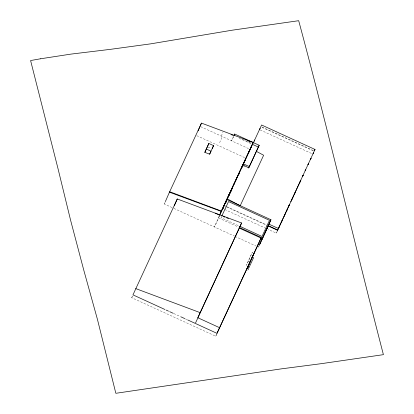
<?xml version="1.0" encoding="UTF-8"?>
<svg xmlns="http://www.w3.org/2000/svg" width="414" height="414" viewBox="0 0 414 414"><rect width="100%" height="100%" fill="white"/><g stroke="black" fill="none" stroke-linecap="round" stroke-linejoin="round"><path stroke-width="0.31" stroke-dasharray="2.07 1.55" d="M172.162 207.611L164.311 204.014L165.082 202.239M216.827 333.875L215.741 336.215L131.724 297.733L132.47 296.015M221.283 136.113L222.965 132.247M219.611 142.706L222.277 136.573M219.073 216.331L214.447 226.975L219.751 215.534M248.353 260.872L246.418 265.322L252.39 252.162L248.353 260.872L249.513 261.405M215.741 336.215L216.739 333.922M248.643 268.35L247.644 270.642L248.679 268.412M276.335 233.129L276.831 231.985L276.335 233.129L268.153 229.382M164.311 204.014L165.129 202.255M131.724 297.733L132.537 295.974M233.651 136.263L231.586 140.832L233.894 135.854M219.818 214.726L218.406 217.867L238.448 227.048M221.578 216.538L221.045 217.692L239.188 226.003M207.931 147.001L211.166 148.212M262.119 127.067L313.755 150.722M262 127.336L314.226 151.26M260.168 129.934L311.804 153.589M242.2 139.14L251.412 143.363M239.147 138.26L251.401 143.875M200.63 126.653L249.026 148.823M196.722 135.663L245.109 157.822M243.691 166.174L245.3 166.909M224.885 205.805L226.649 206.612M227.234 206.881L266.585 224.905M226.53 206.881L267.641 225.708M224.698 209.479L265.219 228.036M173.875 208.392L234.407 236.12M234.997 236.389L256.131 246.071M173.756 313.548L180.168 316.482M185.41 318.889L187.159 319.686M258.988 246.004L258.491 247.153L259.024 246.009"/><path stroke-width="0.62" d="M248.498 153.128L249.181 151.55M165.341 201.644L169.657 191.723L221.371 211.047L219.591 215.14L215.208 213.132M198.099 130.891L200.055 126.394M200.298 125.825L201.483 123.108L253.197 142.426L250.185 149.356M225.48 202.819L226.898 199.564L270.942 219.736L262.217 238.588L239.359 228.119L241.59 222.98L177.264 198.968L132.972 294.866L165.015 309.548M174.278 205.836L177.264 198.968M213.552 145.609L209.665 154.174L204.816 152.362L208.847 143.456L213.552 145.609L212.242 148.616M208.847 143.456L204.816 152.362M209.665 154.174L210.969 151.172L206.27 149.014M234.091 135.404L234.676 134.053L259.19 145.278L249.326 166.661M225.33 202.85L226.505 200.148M223.436 207.523L222.934 208.672L223.477 207.502M226.913 199.589L225.646 202.508L227.27 198.999M228.021 197.038L229.196 194.337M231.322 190.233L232.337 187.899M233.444 185.348L234.619 182.646M236.347 179.096L237.522 176.395M241.879 167.168L243.054 164.467M242.614 165.683L243.401 163.877L249.311 166.583L248.731 167.913L242.987 164.824M242.635 165.807L243.598 163.587M244.503 161.507L245.678 158.8M250.051 149.547L251.226 146.841M249.244 151.519L249.952 149.899M195.905 323.691L216.988 333.353L261.027 238.045L257.306 246.609M246.666 269.504L247.665 267.211L248.892 267.775L253.549 257.736L252.323 257.172M247.96 266.58L250.092 261.669M251.821 258.32L254.134 252.959M259.242 245.43L262.45 238.045L239.592 227.571M270.942 219.736L264.065 235.136M277.085 231.41L289.345 204.79L288.677 206.322M290.799 201.747L315.013 149.454L261.612 124.997L253.192 143.146M314.562 150.479L315.013 149.454M201.483 123.108L169.461 192.179L221.226 211.388L253.197 142.426M233.91 135.709L234.676 134.053M220.248 213.629L252.074 145.009M219.731 215.006L250.9 147.715M228.357 196.66L229.982 193.157M244.006 162.919L244.814 161.181M224.181 205.805L224.724 204.635M225.387 203.196L227.441 198.782M228.254 197.028L229.998 193.25M230.696 191.765L231.24 190.595M231.783 189.421L232.596 187.666M234.34 183.888L234.883 182.719M236.125 180.064L236.663 178.895M241.548 168.363L242.092 167.189M254.155 141.169L254.698 139.999M259.588 129.458L260.132 128.288M224.021 206.332L224.564 205.163M225.651 202.819L226.737 200.479M230.805 191.703L231.348 190.533M238.676 174.739L239.22 173.569M221.847 215.963L228.528 201.561L269.498 220.326L262.015 236.461L239.773 226.272M248.731 167.913L259.19 145.278M241.59 222.98L195.315 323.422L187.744 319.955M240.343 225.847L197.794 317.724L219.467 327.65M248.157 266.119L252.198 257.41M216.988 333.353L258.548 243.742M259.738 244.286L268.231 225.977L277.582 230.262L300.812 180.162M260.085 243.717L260.877 242.004M261.943 239.716L263.268 236.855M302.551 176.421L303.095 175.251M305.144 170.827L305.682 169.662M307.985 164.72L308.523 163.546M310.428 159.452L310.966 158.283M312.989 153.904L313.533 152.74M278.777 227.86L279.59 226.106M281.22 222.597L282.307 220.253M284.206 216.16L285.018 214.4M286.648 210.892L287.466 209.137M292.077 199.186L292.895 197.431M294.52 193.918L295.337 192.163M299.948 182.217L300.766 180.457M302.665 176.364L303.208 175.194M308.094 164.658L308.637 163.489M310.536 159.39L311.08 158.22M230.996 134.586L232.797 135.249M247.701 140.781L250.672 141.883M135.704 288.579L200.236 312.668M223.13 216.481L224.895 217.153M226.665 217.826L228.435 218.494M252.571 144.408L258.408 147.084M269.012 224.176L278.363 228.461M268.344 225.713L277.696 229.993M166.185 310.081L168.514 311.147M169.678 311.68L173.176 313.284M180.747 316.751L184.83 318.62M256.406 151.364L263.625 155.245L240.187 205.779L227.224 198.813M40.318 58.819L30.595 60.547L57.986 168.539L70.571 220.134L83.752 270.063L97.45 319.417L115.837 393.3L281.297 368.864L321.248 363.673L383.405 354.658C354.55 243.494 328.561 131.605 298.685 20.7L231.954 30.232L150.639 43.858L110.569 49.323L70.784 54.13L40.318 58.819"/></g></svg>
